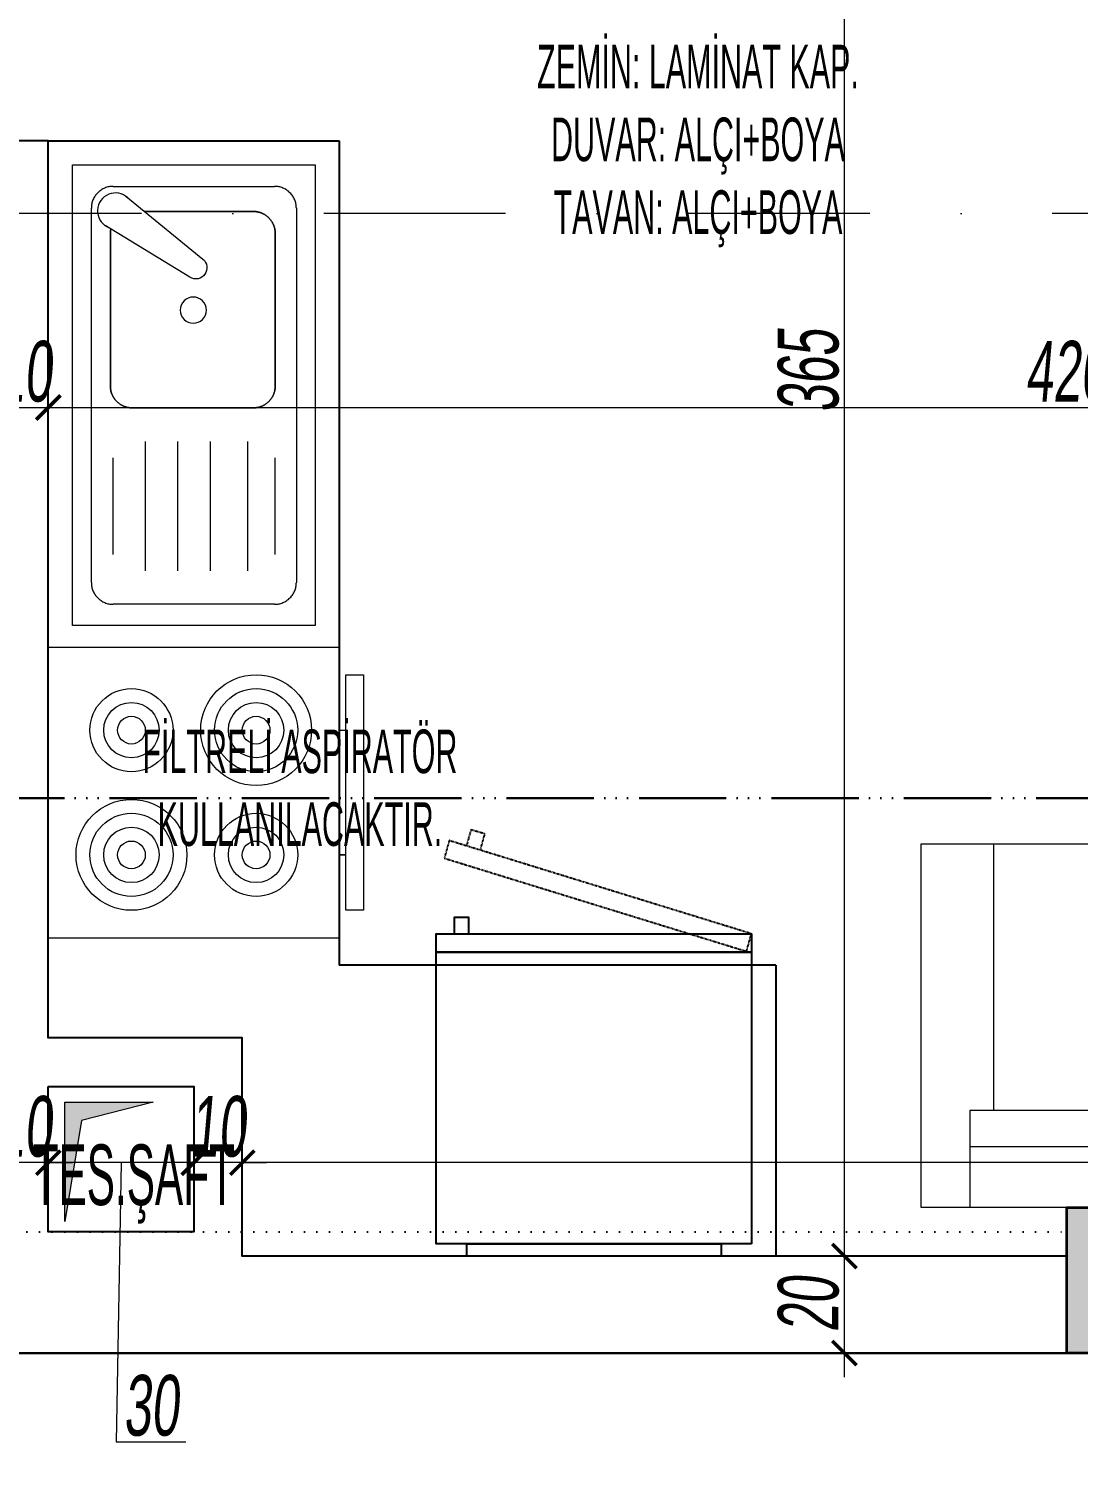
# Model space of a CAD drawing. Header units: millimetres. Extents: x -2145 to 33996, y -835 to 2363.
# Drawn here: x 15625.5 to 15841.9, y -164.5 to 132.7 of the extents above; entities that cross this region are included whole.
import ezdxf
from ezdxf.enums import TextEntityAlignment as Align

# ---------------------------------------------------------------- set-up
doc = ezdxf.new("R2010")
doc.units = ezdxf.units.MM
for name, pattern in [('ACAD_ISO06W100', [36, 24, -3, 0, -3, 0, -3, 0, -3]), ('DASHDOT', [1, 0.5, -0.25, 0, -0.25]), ('DASHED2', [0.375, 0.25, -0.125]), ('DOT', [0.25, 0, -0.25]), ('HIDDEN', [9.525, 6.35, -3.175])]:
    doc.linetypes.add(name, pattern=pattern)
doc.layers.add('ALAN', color=3, linetype='Continuous', lineweight=25, plot=False)
for name, color, linetype, lineweight in [('EMSAL HESAP', 1, 'Continuous', 30), ('MM-TEFRIS', 173, 'Continuous', 5), ('NET_AKS', 251, 'DASHDOT', 9), ('NET_DUVAR', 150, 'Continuous', 18), ('NET_IZDUSUM', 251, 'HIDDEN', 5), ('NET_KESİT_ÇİZİGİSİ', 1, 'Continuous', 30), ('NET_KOLON_TARAMA', 8, 'Continuous', 0), ('NET_TAŞIYICI', 1, 'Continuous', 35), ('NET_ÖLÇÜ DIŞ', 235, 'Continuous', 9), ('NET_ÖLÇÜ İÇ', 54, 'Continuous', 9), ('TEFRIS_TWA', 173, 'Continuous', 9)]:
    doc.layers.add(name, color=color, linetype=linetype, lineweight=lineweight)
doc.layers.add('NET_KİRİŞ', color=253, linetype='DOT')
doc.layers.add('NET_POZ', color=41, linetype='Continuous')
for name, color, linetype, true_color in [('NET_TEFRIS2', 7, 'Continuous', 0xb5b5b5), ('NET_TEFRIS2 @ 1', 7, 'Continuous', 0xb5b5b5), ('TEFRIS_YENI_TWA', 7, 'Continuous', 0xb5b5b5), ('TEFRIS_YENI_TWA @ 1', 7, 'Continuous', 0xb5b5b5)]:
    doc.layers.add(name, color=color, linetype=linetype, true_color=true_color)
doc.styles.add('ARıAL', font='arial.ttf', dxfattribs={"width": 0.7})
doc.styles.add('BODRUM', font='swisscl.ttf', dxfattribs={"width": 0.8, "oblique": 5})
doc.styles.get("Standard").update_dxf_attribs({"font": 'arial.ttf'})
doc.dimstyles.new('olcu-50', dxfattribs={"dimscale": 0, "dimtxt": 12.5, "dimasz": 5, "dimexe": 10, "dimexo": 10, "dimgap": 1, "dimtad": 1, "dimdec": 1, "dimzin": 12, "dimtxsty": 'BODRUM', "dimblk": 'ARCHTICK', "dimcen": 8, "dimdle": 5, "dimclrd": 256, "dimclre": 256, "dimclrt": 256, "dimadec": 0, "dimazin": 2, "dimtfac": 1, "dimtdec": 1, "dimtix": 1, "dimtmove": 0, "dimatfit": 3, "dimldrblk": 'ARCHTICK', "dimfxl": 15, "dimfxlon": 1, "dimlwd": -1, "dimlwe": -1, "dimarcsym": 0})

# ---------------------------------------------------------------- blocks, each defined once
blk = doc.blocks.new('A$C6CC27A50')
at = {"layer": 'NET_DUVAR', "true_color": 0x939598}
h = blk.add_hatch(color=252, dxfattribs=at)
h.dxf.hatch_style = 1
h.paths.add_polyline_path([(-24.76, 3), (-2.88, 3), (-2.88, 19.23), (-6.27, 6.11)])
at = {"layer": 'NET_DUVAR', "color": 251, "true_color": 0x636466}
for p, q in [((-2.88, 19.23), (-6.27, 6.11)), ((-2.88, 3), (-2.88, 19.23)), ((-6.27, 6.11), (-24.76, 3)), ((-24.76, 3), (-2.88, 3))]:
    blk.add_line(p, q, dxfattribs=at)
blk = doc.blocks.new('*U607')
at = {"layer": 'MM-TEFRIS'}
blk.add_lwpolyline([(0, 10), (160, 10), (160, 85), (0, 85)], close=True, dxfattribs=at)
at = {"layer": 'MM-TEFRIS', "lineweight": 9, "flags": 128}
blk.add_lwpolyline([(0, 10), (160, 10), (160, 85), (0, 85)], close=True, dxfattribs=at)
blk.add_lwpolyline([(0, 10), (160, 10), (160, 85), (0, 85)], close=True, dxfattribs=at)
for points in [[(10, 65), (10, 85)], [(150, 85), (150, 85), (150, 65), (150, 65)], [(150, 72.5), (10, 72.5)], [(150, 65), (10, 65)], [(15, 65), (15, 10)], [(80, 10), (80, 65)], [(145, 65), (145, 10)]]:
    blk.add_lwpolyline(points, dxfattribs=at)
blk = doc.blocks.new('A$Cec846f78')
at = {"layer": 'NET_TAŞIYICI'}
blk.add_lwpolyline([(-80, 0), (-80, 30), (0, 30), (0, 0)], close=True, dxfattribs=at)
blk = doc.blocks.new('A$Ca5374770')
at = {"layer": 'NET_KOLON_TARAMA'}
h = blk.add_hatch(dxfattribs=at)
h.set_pattern_fill('ANSI33', color=256)
h.paths.add_polyline_path([(1115, 0), (1115, 235), (1090, 235), (1090, 225), (1090, 0)])
h.paths.add_polyline_path([(890, 0), (890, 225), (890, 235), (865, 235), (865, 0)])
h.paths.add_polyline_path([(1580, 30), (1580, 0), (1660, 0), (1660, 30)])
h.paths.add_polyline_path([(1620, 455), (1620, 385), (1660, 385), (1660, 455)])
h.paths.add_polyline_path([(80, 950), (80, 980), (0, 980), (0, 950)])
h.paths.add_polyline_path([(1580, 980), (1580, 950), (1660, 950), (1660, 980)])
h.paths.add_polyline_path([(1035, 980), (1035, 950), (1115, 950), (1115, 980)])
h.paths.add_polyline_path([(625, 950), (625, 980), (545, 980), (545, 950)])
h.paths.add_polyline_path([(80, 0), (80, 30), (0, 30), (0, 0)])
h.paths.add_polyline_path([(1051, 425), (1051, 385), (1121, 385), (1121, 425)])
h.paths.add_polyline_path([(609, 385), (609, 425), (539, 425), (539, 385)])
h.paths.add_polyline_path([(585, 0), (585, 30), (505, 30), (505, 0)])
h.paths.add_polyline_path([(40, 385), (40, 455), (0, 455), (0, 385)])
at = {"layer": 'NET_TAŞIYICI', "xscale": -1}
blk.add_blockref('A$Cec846f78', (0, 0), dxfattribs=at)
blk = doc.blocks.new('56_ankastre_buzdolabı')
for points in [[(5, 0), (46.83, 0), (46.83, -2), (5, -2)], [(0, -2), (51.83, -2), (51.83, -50), (0, -50)], [(0, -50), (51.83, -50), (51.83, -53), (0, -53)]]:
    blk.add_lwpolyline(points, close=True)
at = {"color": 253, "linetype": 'DASHED2', "ltscale": 0.1}
blk.add_lwpolyline([(0, -53), (49.7, -68.32), (50.52, -65.43), (0.82, -50.11)], close=True, dxfattribs=at)
blk.add_lwpolyline([(48.83, -53), (48.83, -55.73), (46.55, -55.73), (46.55, -53)])
blk.add_lwpolyline([(46.81, -67.5), (46.07, -70.12), (43.87, -69.5), (44.61, -66.87)], dxfattribs=at)
blk = doc.blocks.new('*U40')
at = {"layer": 'TEFRIS_TWA'}
for p, q in [((-28.18, 12.86), (-29.57, 12.86)), ((-28.18, -12.86), (-29.57, -12.86))]:
    blk.add_line(p, q, dxfattribs=at)
for points in [[(-28.18, 12.86), (-28.18, 30), (31.82, 30), (31.82, -30), (-28.18, -30), (-28.18, -12.86), (-29.57, -12.86), (-29.57, -24.29), (-33.18, -24.29), (-33.18, 24.29), (-29.57, 24.29), (-29.57, 12.86)], [(31.82, -30), (-28.18, -30), (-28.18, 30), (31.82, 30)], [(-29.57, 24.29), (-29.57, -24.29), (-33.18, -24.29), (-33.18, 24.29)]]:
    blk.add_lwpolyline(points, close=True, dxfattribs=at)
for centre, radius in [((14.67, 12.86), 11.43), ((-11.04, 12.86), 8.57), ((14.67, 12.86), 8.57), ((-11.04, 12.86), 5.71), ((14.67, 12.86), 5.71), ((-11.04, 12.86), 2.86), ((14.67, 12.86), 2.86), ((-11.04, -12.86), 11.43), ((-11.04, -12.86), 8.57), ((14.67, -12.86), 8.57), ((-11.04, -12.86), 5.71), ((14.67, -12.86), 5.71), ((-11.04, -12.86), 2.86), ((14.67, -12.86), 2.86)]:
    blk.add_circle(centre, radius, dxfattribs=at)
blk = doc.blocks.new('*U536')
at = {"layer": 'TEFRIS_TWA'}
blk.add_lwpolyline([(0, 50), (95, 50), (95, 0), (0, 0)], close=True, dxfattribs=at)
blk.add_lwpolyline([(0, 50), (95, 50), (95, 0), (0, 0)], close=True, dxfattribs=at)
at = {"layer": 'TEFRIS_TWA', "linetype": 'Continuous', "lineweight": 5}
blk.add_lwpolyline([(88.55, 39.03), (75.58, 23.14, -0.934096), (71.83, 25.79), (82.52, 43.3)], format="xyb", dxfattribs=at)
at = {"layer": 'TEFRIS_TWA', "linetype": 'Continuous', "lineweight": 18}
for points in [[(8.9, 46.13, 0), (8.68, 46.12, 0), (8.46, 46.11, 0), (8.24, 46.08, 0), (8.02, 46.04, 0), (7.81, 46, 0), (7.59, 45.94, 0), (7.38, 45.87, 0), (7.18, 45.79, 0), (6.98, 45.7, 0), (6.78, 45.6, 0), (6.59, 45.49, 0), (6.4, 45.37, 0), (6.22, 45.24, 0), (6.05, 45.11, 0), (5.88, 44.96, 0), (5.72, 44.81, 0), (5.57, 44.65, 0), (5.42, 44.48, 0), (5.29, 44.31, 0), (5.16, 44.13, 0), (5.04, 43.94, 0), (4.93, 43.75, 0), (4.83, 43.55, 0), (4.74, 43.35, 0), (4.66, 43.15, 0), (4.59, 42.94, 0), (4.53, 42.72, 0), (4.49, 42.51, 0), (4.45, 42.29, 0), (4.42, 42.07, 0), (4.41, 41.85, 0), (4.4, 41.63, 0)], [(8.9, 46.13, 0), (57.53, 46.13, 0)], [(57.53, 46.13, 0), (86.08, 46.13, 0)], [(90.58, 41.63, 0), (90.57, 41.85, 0), (90.56, 42.07, 0), (90.53, 42.29, 0), (90.49, 42.51, 0), (90.45, 42.72, 0), (90.39, 42.94, 0), (90.32, 43.15, 0), (90.24, 43.35, 0), (90.15, 43.55, 0), (90.05, 43.75, 0), (89.94, 43.94, 0), (89.82, 44.13, 0), (89.69, 44.31, 0), (89.56, 44.48, 0), (89.41, 44.65, 0), (89.26, 44.81, 0), (89.1, 44.96, 0), (88.93, 45.11, 0), (88.76, 45.24, 0), (88.58, 45.37, 0), (88.39, 45.49, 0), (88.2, 45.6, 0), (88, 45.7, 0), (87.8, 45.79, 0), (87.6, 45.87, 0), (87.39, 45.94, 0), (87.17, 46, 0), (86.96, 46.04, 0), (86.74, 46.08, 0), (86.52, 46.11, 0), (86.3, 46.12, 0), (86.08, 46.13, 0)], [(4.4, 8.35, 0), (4.4, 41.63, 0)], [(34.6, 41.71, 0), (14.7, 41.71, 0)], [(90.58, 41.63, 0), (90.58, 8.35, 0)], [(38, 35.02, 0), (11.3, 35.02, 0)], [(38, 28.33, 0), (11.3, 28.33, 0)], [(67.76, 25.11, 0), (67.7, 25.63, 0), (67.55, 26.14, 0), (67.3, 26.61, 0), (66.97, 27.02, 0), (66.56, 27.35, 0), (66.09, 27.6, 0), (65.58, 27.76, 0), (65.06, 27.81, 0), (64.53, 27.76, 0), (64.02, 27.6, 0), (63.56, 27.35, 0), (63.15, 27.02, 0), (62.81, 26.61, 0), (62.56, 26.14, 0), (62.41, 25.63, 0), (62.36, 25.11, 0), (62.41, 24.58, 0), (62.56, 24.07, 0), (62.81, 23.61, 0), (63.15, 23.2, 0), (63.56, 22.86, 0), (64.02, 22.61, 0), (64.53, 22.46, 0), (65.06, 22.41, 0), (65.58, 22.46, 0), (66.09, 22.61, 0), (66.56, 22.86, 0), (66.97, 23.2, 0), (67.3, 23.61, 0), (67.55, 24.07, 0), (67.7, 24.58, 0), (67.76, 25.11, 0)], [(38, 21.65, 0), (11.3, 21.65, 0)], [(38, 13.96, 0), (11.3, 13.96, 0)], [(4.4, 8.35, 0), (4.41, 8.13, 0), (4.42, 7.91, 0), (4.45, 7.69, 0), (4.49, 7.47, 0), (4.53, 7.26, 0), (4.59, 7.04, 0), (4.66, 6.83, 0), (4.74, 6.63, 0), (4.83, 6.43, 0), (4.93, 6.23, 0), (5.04, 6.04, 0), (5.16, 5.85, 0), (5.29, 5.67, 0), (5.42, 5.5, 0), (5.57, 5.33, 0), (5.72, 5.17, 0), (5.88, 5.02, 0), (6.05, 4.87, 0), (6.22, 4.74, 0), (6.4, 4.61, 0), (6.59, 4.49, 0), (6.78, 4.38, 0), (6.98, 4.28, 0), (7.18, 4.19, 0), (7.38, 4.11, 0), (7.59, 4.04, 0), (7.81, 3.98, 0), (8.02, 3.94, 0), (8.24, 3.9, 0), (8.46, 3.87, 0), (8.68, 3.86, 0), (8.9, 3.85, 0)], [(34.6, 8.27, 0), (14.7, 8.27, 0)], [(86.08, 3.85, 0), (86.3, 3.86, 0), (86.52, 3.87, 0), (86.74, 3.9, 0), (86.96, 3.94, 0), (87.17, 3.98, 0), (87.39, 4.04, 0), (87.6, 4.11, 0), (87.8, 4.19, 0), (88, 4.28, 0), (88.2, 4.38, 0), (88.39, 4.49, 0), (88.58, 4.61, 0), (88.76, 4.74, 0), (88.93, 4.87, 0), (89.1, 5.02, 0), (89.26, 5.17, 0), (89.41, 5.33, 0), (89.56, 5.5, 0), (89.69, 5.67, 0), (89.82, 5.85, 0), (89.94, 6.04, 0), (90.05, 6.23, 0), (90.15, 6.43, 0), (90.24, 6.63, 0), (90.32, 6.83, 0), (90.39, 7.04, 0), (90.45, 7.26, 0), (90.49, 7.47, 0), (90.53, 7.69, 0), (90.56, 7.91, 0), (90.57, 8.13, 0), (90.58, 8.35, 0)], [(57.53, 3.85, 0), (8.9, 3.85, 0)], [(86.08, 3.85, 0), (57.53, 3.85, 0)]]:
    blk.add_polyline3d(points, dxfattribs=at)
at = {"layer": 'TEFRIS_TWA', "linetype": 'Continuous', "lineweight": 5}
blk.add_arc((85.53, 41.16), 3.69, 316.8791, 152.4919, dxfattribs=at)
at = {"layer": 'TEFRIS_TWA', "linetype": 'Continuous', "lineweight": 18}
for points in [[(47.18, 41.63, -15), (47.18, 41.63), (47.09, 41.57), (47.09, 41.57, -15)], [(47.28, 41.68, -15), (47.28, 41.68), (47.18, 41.63), (47.18, 41.63, -15)], [(47.38, 41.73, -15), (47.38, 41.73), (47.28, 41.68), (47.28, 41.68, -15)], [(47.48, 41.78, -15), (47.48, 41.78), (47.38, 41.73), (47.38, 41.73, -15)], [(47.58, 41.82, -15), (47.58, 41.82), (47.48, 41.78), (47.48, 41.78, -15)], [(47.68, 41.87, -15), (47.68, 41.87), (47.58, 41.82), (47.58, 41.82, -15)], [(47.78, 41.91, -15), (47.78, 41.91), (47.68, 41.87), (47.68, 41.87, -15)], [(47.88, 41.95, -15), (47.88, 41.95), (47.78, 41.91), (47.78, 41.91, -15)], [(47.99, 41.98, -15), (47.99, 41.98), (47.88, 41.95), (47.88, 41.95, -15)], [(48.09, 42.02, -15), (48.09, 42.02), (47.99, 41.98), (47.99, 41.98, -15)], [(48.2, 42.05, -15), (48.2, 42.05), (48.09, 42.02), (48.09, 42.02, -15)], [(48.31, 42.08, -15), (48.31, 42.08), (48.2, 42.05), (48.2, 42.05, -15)], [(48.41, 42.1, -15), (48.41, 42.1), (48.31, 42.08), (48.31, 42.08, -15)], [(48.52, 42.12, -15), (48.52, 42.12), (48.41, 42.1), (48.41, 42.1, -15)], [(48.63, 42.14, -15), (48.63, 42.14), (48.52, 42.12), (48.52, 42.12, -15)], [(48.74, 42.16, -15), (48.74, 42.16), (48.63, 42.14), (48.63, 42.14, -15)], [(48.85, 42.18, -15), (48.85, 42.18), (48.74, 42.16), (48.74, 42.16, -15)], [(48.96, 42.19, -15), (48.96, 42.19), (48.85, 42.18), (48.85, 42.18, -15)], [(49.07, 42.2, -15), (49.07, 42.2), (48.96, 42.19), (48.96, 42.19, -15)], [(49.18, 42.2, -15), (49.18, 42.2), (49.07, 42.2), (49.07, 42.2, -15)], [(49.29, 42.21, -15), (49.29, 42.21), (49.18, 42.2), (49.18, 42.2, -15)], [(49.4, 42.21, -15), (49.4, 42.21), (49.29, 42.21), (49.29, 42.21, -15)], [(49.4, 42.21), (80.9, 42.21), (80.9, 42.21, -15), (49.4, 42.21, -15)], [(81.01, 42.21, -15), (81.01, 42.21), (80.9, 42.21), (80.9, 42.21, -15)], [(81.12, 42.2, -15), (81.12, 42.2), (81.01, 42.21), (81.01, 42.21, -15)], [(81.23, 42.2, -15), (81.23, 42.2), (81.12, 42.2), (81.12, 42.2, -15)], [(81.34, 42.19, -15), (81.34, 42.19), (81.23, 42.2), (81.23, 42.2, -15)], [(81.45, 42.18, -15), (81.45, 42.18), (81.34, 42.19), (81.34, 42.19, -15)], [(81.56, 42.16, -15), (81.56, 42.16), (81.45, 42.18), (81.45, 42.18, -15)], [(81.67, 42.14, -15), (81.67, 42.14), (81.56, 42.16), (81.56, 42.16, -15)], [(81.78, 42.12, -15), (81.78, 42.12), (81.67, 42.14), (81.67, 42.14, -15)], [(81.8, 42.12, -15), (81.8, 42.12), (81.78, 42.12), (81.78, 42.12, -15)], [(45.01, 38.7, -15), (45.01, 38.7), (44.99, 38.59), (44.99, 38.59, -15)], [(45.04, 38.8, -15), (45.04, 38.8), (45.01, 38.7), (45.01, 38.7, -15)], [(45.06, 38.91, -15), (45.06, 38.91), (45.04, 38.8), (45.04, 38.8, -15)], [(45.09, 39.02, -15), (45.09, 39.02), (45.06, 38.91), (45.06, 38.91, -15)], [(45.13, 39.12, -15), (45.13, 39.12), (45.09, 39.02), (45.09, 39.02, -15)], [(45.16, 39.23, -15), (45.16, 39.23), (45.13, 39.12), (45.13, 39.12, -15)], [(45.2, 39.33, -15), (45.2, 39.33), (45.16, 39.23), (45.16, 39.23, -15)], [(45.24, 39.43, -15), (45.24, 39.43), (45.2, 39.33), (45.2, 39.33, -15)], [(45.29, 39.53, -15), (45.29, 39.53), (45.24, 39.43), (45.24, 39.43, -15)], [(45.33, 39.63, -15), (45.33, 39.63), (45.29, 39.53), (45.29, 39.53, -15)], [(45.38, 39.73, -15), (45.38, 39.73), (45.33, 39.63), (45.33, 39.63, -15)], [(45.43, 39.83, -15), (45.43, 39.83), (45.38, 39.73), (45.38, 39.73, -15)], [(45.48, 39.93, -15), (45.48, 39.93), (45.43, 39.83), (45.43, 39.83, -15)], [(45.54, 40.02, -15), (45.54, 40.02), (45.48, 39.93), (45.48, 39.93, -15)], [(45.6, 40.12, -15), (45.6, 40.12), (45.54, 40.02), (45.54, 40.02, -15)], [(45.66, 40.21, -15), (45.66, 40.21), (45.6, 40.12), (45.6, 40.12, -15)], [(45.72, 40.3, -15), (45.72, 40.3), (45.66, 40.21), (45.66, 40.21, -15)], [(45.79, 40.39, -15), (45.79, 40.39), (45.72, 40.3), (45.72, 40.3, -15)], [(45.85, 40.48, -15), (45.85, 40.48), (45.79, 40.39), (45.79, 40.39, -15)], [(45.92, 40.56, -15), (45.92, 40.56), (45.85, 40.48), (45.85, 40.48, -15)], [(45.99, 40.65, -15), (45.99, 40.65), (45.92, 40.56), (45.92, 40.56, -15)], [(46.07, 40.73, -15), (46.07, 40.73), (45.99, 40.65), (45.99, 40.65, -15)], [(46.14, 40.81, -15), (46.14, 40.81), (46.07, 40.73), (46.07, 40.73, -15)], [(46.22, 40.89, -15), (46.22, 40.89), (46.14, 40.81), (46.14, 40.81, -15)], [(46.3, 40.97, -15), (46.3, 40.97), (46.22, 40.89), (46.22, 40.89, -15)], [(46.38, 41.04, -15), (46.38, 41.04), (46.3, 40.97), (46.3, 40.97, -15)], [(46.46, 41.12, -15), (46.46, 41.12), (46.38, 41.04), (46.38, 41.04, -15)], [(46.55, 41.19, -15), (46.55, 41.19), (46.46, 41.12), (46.46, 41.12, -15)], [(46.63, 41.26, -15), (46.63, 41.26), (46.55, 41.19), (46.55, 41.19, -15)], [(46.72, 41.32, -15), (46.72, 41.32), (46.63, 41.26), (46.63, 41.26, -15)], [(46.81, 41.39, -15), (46.81, 41.39), (46.72, 41.32), (46.72, 41.32, -15)], [(46.9, 41.45, -15), (46.9, 41.45), (46.81, 41.39), (46.81, 41.39, -15)], [(46.99, 41.51, -15), (46.99, 41.51), (46.9, 41.45), (46.9, 41.45, -15)], [(47.09, 41.57, -15), (47.09, 41.57), (46.99, 41.51), (46.99, 41.51, -15)], [(44.91, 37.93, -15), (44.91, 37.93), (44.9, 37.82), (44.9, 37.82, -15)], [(44.9, 37.82, -15), (44.9, 37.82), (44.9, 37.71), (44.9, 37.71, -15)], [(44.9, 37.71), (44.9, 12.71), (44.9, 12.71, -15), (44.9, 37.71, -15)], [(44.92, 38.15, -15), (44.92, 38.15), (44.91, 38.04), (44.91, 38.04, -15)], [(44.91, 38.04, -15), (44.91, 38.04), (44.91, 37.93), (44.91, 37.93, -15)], [(44.93, 38.26, -15), (44.93, 38.26), (44.92, 38.15), (44.92, 38.15, -15)], [(44.95, 38.37, -15), (44.95, 38.37), (44.93, 38.26), (44.93, 38.26, -15)], [(44.97, 38.48, -15), (44.97, 38.48), (44.95, 38.37), (44.95, 38.37, -15)], [(44.99, 38.59, -15), (44.99, 38.59), (44.97, 38.48), (44.97, 38.48, -15)], [(85.4, 35.17), (85.4, 12.71), (85.4, 12.71, -15), (85.4, 35.17)], [(44.9, 12.71, -15), (44.9, 12.71), (44.9, 12.6), (44.9, 12.6, -15)], [(44.9, 12.6, -15), (44.9, 12.6), (44.91, 12.49), (44.91, 12.49, -15)], [(44.91, 12.49, -15), (44.91, 12.49), (44.91, 12.38), (44.91, 12.38, -15)], [(44.91, 12.38, -15), (44.91, 12.38), (44.92, 12.27), (44.92, 12.27, -15)], [(44.92, 12.27, -15), (44.92, 12.27), (44.93, 12.16), (44.93, 12.16, -15)], [(44.93, 12.16, -15), (44.93, 12.16), (44.95, 12.05), (44.95, 12.05, -15)], [(44.95, 12.05, -15), (44.95, 12.05), (44.97, 11.94), (44.97, 11.94, -15)], [(44.97, 11.94, -15), (44.97, 11.94), (44.99, 11.83), (44.99, 11.83, -15)], [(85.31, 11.83, -15), (85.31, 11.83), (85.33, 11.94), (85.33, 11.94, -15)], [(85.33, 11.94, -15), (85.33, 11.94), (85.35, 12.05), (85.35, 12.05, -15)], [(85.35, 12.05, -15), (85.35, 12.05), (85.37, 12.16), (85.37, 12.16, -15)], [(85.37, 12.16, -15), (85.37, 12.16), (85.38, 12.27), (85.38, 12.27, -15)], [(85.38, 12.27, -15), (85.38, 12.27), (85.39, 12.38), (85.39, 12.38, -15)], [(85.39, 12.49, -15), (85.39, 12.49), (85.4, 12.6), (85.4, 12.6, -15)], [(85.39, 12.38, -15), (85.39, 12.38), (85.39, 12.49), (85.39, 12.49, -15)], [(85.4, 12.6, -15), (85.4, 12.6), (85.4, 12.71), (85.4, 12.71, -15)], [(44.99, 11.83, -15), (44.99, 11.83), (45.01, 11.72), (45.01, 11.72, -15)], [(45.01, 11.72, -15), (45.01, 11.72), (45.04, 11.62), (45.04, 11.62, -15)], [(45.04, 11.62, -15), (45.04, 11.62), (45.06, 11.51), (45.06, 11.51, -15)], [(45.06, 11.51, -15), (45.06, 11.51), (45.09, 11.4), (45.09, 11.4, -15)], [(45.09, 11.4, -15), (45.09, 11.4), (45.13, 11.3), (45.13, 11.3, -15)], [(45.13, 11.3, -15), (45.13, 11.3), (45.16, 11.19), (45.16, 11.19, -15)], [(45.16, 11.19, -15), (45.16, 11.19), (45.2, 11.09), (45.2, 11.09, -15)], [(45.2, 11.09, -15), (45.2, 11.09), (45.24, 10.99), (45.24, 10.99, -15)], [(45.24, 10.99, -15), (45.24, 10.99), (45.29, 10.89), (45.29, 10.89, -15)], [(45.29, 10.89, -15), (45.29, 10.89), (45.33, 10.79), (45.33, 10.79, -15)], [(45.33, 10.79, -15), (45.33, 10.79), (45.38, 10.69), (45.38, 10.69, -15)], [(45.38, 10.69, -15), (45.38, 10.69), (45.43, 10.59), (45.43, 10.59, -15)], [(45.43, 10.59, -15), (45.43, 10.59), (45.48, 10.49), (45.48, 10.49, -15)], [(45.48, 10.49, -15), (45.48, 10.49), (45.54, 10.4), (45.54, 10.4, -15)], [(45.54, 10.4, -15), (45.54, 10.4), (45.6, 10.3), (45.6, 10.3, -15)], [(45.6, 10.3, -15), (45.6, 10.3), (45.66, 10.21), (45.66, 10.21, -15)], [(45.66, 10.21, -15), (45.66, 10.21), (45.72, 10.12), (45.72, 10.12, -15)], [(45.72, 10.12, -15), (45.72, 10.12), (45.79, 10.03), (45.79, 10.03, -15)], [(45.79, 10.03, -15), (45.79, 10.03), (45.85, 9.94), (45.85, 9.94, -15)], [(45.85, 9.94, -15), (45.85, 9.94), (45.92, 9.86), (45.92, 9.86, -15)], [(45.92, 9.86, -15), (45.92, 9.86), (45.99, 9.77), (45.99, 9.77, -15)], [(45.99, 9.77, -15), (45.99, 9.77), (46.07, 9.69), (46.07, 9.69, -15)], [(46.07, 9.69, -15), (46.07, 9.69), (46.14, 9.61), (46.14, 9.61, -15)], [(46.14, 9.61, -15), (46.14, 9.61), (46.22, 9.53), (46.22, 9.53, -15)], [(46.22, 9.53, -15), (46.22, 9.53), (46.3, 9.45), (46.3, 9.45, -15)], [(46.3, 9.45, -15), (46.3, 9.45), (46.38, 9.38), (46.38, 9.38, -15)], [(46.38, 9.38, -15), (46.38, 9.38), (46.46, 9.3), (46.46, 9.3, -15)], [(46.46, 9.3, -15), (46.46, 9.3), (46.55, 9.23), (46.55, 9.23, -15)], [(46.55, 9.23, -15), (46.55, 9.23), (46.63, 9.16), (46.63, 9.16, -15)], [(46.63, 9.16, -15), (46.63, 9.16), (46.72, 9.1), (46.72, 9.1, -15)], [(46.72, 9.1, -15), (46.72, 9.1), (46.81, 9.03), (46.81, 9.03, -15)], [(46.81, 9.03, -15), (46.81, 9.03), (46.9, 8.97), (46.9, 8.97, -15)], [(46.9, 8.97, -15), (46.9, 8.97), (46.99, 8.91), (46.99, 8.91, -15)], [(83.31, 8.91, -15), (83.31, 8.91), (83.4, 8.97), (83.4, 8.97, -15)], [(83.4, 8.97, -15), (83.4, 8.97), (83.49, 9.03), (83.49, 9.03, -15)], [(83.49, 9.03, -15), (83.49, 9.03), (83.58, 9.1), (83.58, 9.1, -15)], [(83.58, 9.1, -15), (83.58, 9.1), (83.67, 9.16), (83.67, 9.16, -15)], [(83.67, 9.16, -15), (83.67, 9.16), (83.76, 9.23), (83.76, 9.23, -15)], [(83.76, 9.23, -15), (83.76, 9.23), (83.84, 9.3), (83.84, 9.3, -15)], [(83.84, 9.3, -15), (83.84, 9.3), (83.92, 9.38), (83.92, 9.38, -15)], [(83.92, 9.38, -15), (83.92, 9.38), (84, 9.45), (84, 9.45, -15)], [(84, 9.45, -15), (84, 9.45), (84.08, 9.53), (84.08, 9.53, -15)], [(84.08, 9.53, -15), (84.08, 9.53), (84.16, 9.61), (84.16, 9.61, -15)], [(84.16, 9.61, -15), (84.16, 9.61), (84.23, 9.69), (84.23, 9.69, -15)], [(84.23, 9.69, -15), (84.23, 9.69), (84.31, 9.77), (84.31, 9.77, -15)], [(84.31, 9.77, -15), (84.31, 9.77), (84.38, 9.86), (84.38, 9.86, -15)], [(84.38, 9.86, -15), (84.38, 9.86), (84.45, 9.94), (84.45, 9.94, -15)], [(84.45, 9.94, -15), (84.45, 9.94), (84.51, 10.03), (84.51, 10.03, -15)], [(84.51, 10.03, -15), (84.51, 10.03), (84.58, 10.12), (84.58, 10.12, -15)], [(84.58, 10.12, -15), (84.58, 10.12), (84.64, 10.21), (84.64, 10.21, -15)], [(84.64, 10.21, -15), (84.64, 10.21), (84.7, 10.3), (84.7, 10.3, -15)], [(84.7, 10.3, -15), (84.7, 10.3), (84.76, 10.4), (84.76, 10.4, -15)], [(84.76, 10.4, -15), (84.76, 10.4), (84.82, 10.49), (84.82, 10.49, -15)], [(84.82, 10.49, -15), (84.82, 10.49), (84.87, 10.59), (84.87, 10.59, -15)], [(84.87, 10.59, -15), (84.87, 10.59), (84.92, 10.69), (84.92, 10.69, -15)], [(84.92, 10.69, -15), (84.92, 10.69), (84.97, 10.79), (84.97, 10.79, -15)], [(84.97, 10.79, -15), (84.97, 10.79), (85.01, 10.89), (85.01, 10.89, -15)], [(85.01, 10.89, -15), (85.01, 10.89), (85.06, 10.99), (85.06, 10.99, -15)], [(85.06, 10.99, -15), (85.06, 10.99), (85.1, 11.09), (85.1, 11.09, -15)], [(85.1, 11.09, -15), (85.1, 11.09), (85.14, 11.19), (85.14, 11.19, -15)], [(85.14, 11.19, -15), (85.14, 11.19), (85.17, 11.3), (85.17, 11.3, -15)], [(85.17, 11.3, -15), (85.17, 11.3), (85.21, 11.4), (85.21, 11.4, -15)], [(85.21, 11.4, -15), (85.21, 11.4), (85.24, 11.51), (85.24, 11.51, -15)], [(85.24, 11.51, -15), (85.24, 11.51), (85.27, 11.62), (85.27, 11.62, -15)], [(85.27, 11.62, -15), (85.27, 11.62), (85.29, 11.72), (85.29, 11.72, -15)], [(85.29, 11.72, -15), (85.29, 11.72), (85.31, 11.83), (85.31, 11.83, -15)], [(46.99, 8.91, -15), (46.99, 8.91), (47.09, 8.85), (47.09, 8.85, -15)], [(47.09, 8.85, -15), (47.09, 8.85), (47.18, 8.79), (47.18, 8.79, -15)], [(47.18, 8.79, -15), (47.18, 8.79), (47.28, 8.74), (47.28, 8.74, -15)], [(47.28, 8.74, -15), (47.28, 8.74), (47.38, 8.69), (47.38, 8.69, -15)], [(47.38, 8.69, -15), (47.38, 8.69), (47.48, 8.64), (47.48, 8.64, -15)], [(47.48, 8.64, -15), (47.48, 8.64), (47.58, 8.6), (47.58, 8.6, -15)], [(47.58, 8.6, -15), (47.58, 8.6), (47.68, 8.55), (47.68, 8.55, -15)], [(47.68, 8.55, -15), (47.68, 8.55), (47.78, 8.51), (47.78, 8.51, -15)], [(47.78, 8.51, -15), (47.78, 8.51), (47.88, 8.47), (47.88, 8.47, -15)], [(47.88, 8.47, -15), (47.88, 8.47), (47.99, 8.44), (47.99, 8.44, -15)], [(47.99, 8.44, -15), (47.99, 8.44), (48.09, 8.4), (48.09, 8.4, -15)], [(48.09, 8.4, -15), (48.09, 8.4), (48.2, 8.37), (48.2, 8.37, -15)], [(48.2, 8.37, -15), (48.2, 8.37), (48.31, 8.34), (48.31, 8.34, -15)], [(48.31, 8.34, -15), (48.31, 8.34), (48.41, 8.32), (48.41, 8.32, -15)], [(48.41, 8.32, -15), (48.41, 8.32), (48.52, 8.3), (48.52, 8.3, -15)], [(48.52, 8.3, -15), (48.52, 8.3), (48.63, 8.28), (48.63, 8.28, -15)], [(48.63, 8.28, -15), (48.63, 8.28), (48.74, 8.26), (48.74, 8.26, -15)], [(48.74, 8.26, -15), (48.74, 8.26), (48.85, 8.24), (48.85, 8.24, -15)], [(48.85, 8.24, -15), (48.85, 8.24), (48.96, 8.23), (48.96, 8.23, -15)], [(48.96, 8.23, -15), (48.96, 8.23), (49.07, 8.22), (49.07, 8.22, -15)], [(49.07, 8.22, -15), (49.07, 8.22), (49.18, 8.22), (49.18, 8.22, -15)], [(49.18, 8.22, -15), (49.18, 8.22), (49.29, 8.21), (49.29, 8.21, -15)], [(49.29, 8.21, -15), (49.29, 8.21), (49.4, 8.21), (49.4, 8.21, -15)], [(49.4, 8.21), (80.9, 8.21), (80.9, 8.21, -15), (49.4, 8.21, -15)], [(80.9, 8.21, -15), (80.9, 8.21), (81.01, 8.21), (81.01, 8.21, -15)], [(81.01, 8.21, -15), (81.01, 8.21), (81.12, 8.22), (81.12, 8.22, -15)], [(81.12, 8.22, -15), (81.12, 8.22), (81.23, 8.22), (81.23, 8.22, -15)], [(81.23, 8.22, -15), (81.23, 8.22), (81.34, 8.23), (81.34, 8.23, -15)], [(81.34, 8.23, -15), (81.34, 8.23), (81.45, 8.24), (81.45, 8.24, -15)], [(81.45, 8.24, -15), (81.45, 8.24), (81.56, 8.26), (81.56, 8.26, -15)], [(81.56, 8.26, -15), (81.56, 8.26), (81.67, 8.28), (81.67, 8.28, -15)], [(81.67, 8.28, -15), (81.67, 8.28), (81.78, 8.3), (81.78, 8.3, -15)], [(81.78, 8.3, -15), (81.78, 8.3), (81.89, 8.32), (81.89, 8.32, -15)], [(81.89, 8.32, -15), (81.89, 8.32), (81.99, 8.34), (81.99, 8.34, -15)], [(81.99, 8.34, -15), (81.99, 8.34), (82.1, 8.37), (82.1, 8.37, -15)], [(82.1, 8.37, -15), (82.1, 8.37), (82.21, 8.4), (82.21, 8.4, -15)], [(82.21, 8.4, -15), (82.21, 8.4), (82.31, 8.44), (82.31, 8.44, -15)], [(82.31, 8.44, -15), (82.31, 8.44), (82.42, 8.47), (82.42, 8.47, -15)], [(82.42, 8.47, -15), (82.42, 8.47), (82.52, 8.51), (82.52, 8.51, -15)], [(82.52, 8.51, -15), (82.52, 8.51), (82.62, 8.55), (82.62, 8.55, -15)], [(82.62, 8.55, -15), (82.62, 8.55), (82.72, 8.6), (82.72, 8.6, -15)], [(82.72, 8.6, -15), (82.72, 8.6), (82.82, 8.64), (82.82, 8.64, -15)], [(82.82, 8.64, -15), (82.82, 8.64), (82.92, 8.69), (82.92, 8.69, -15)], [(82.92, 8.69, -15), (82.92, 8.69), (83.02, 8.74), (83.02, 8.74, -15)], [(83.02, 8.74, -15), (83.02, 8.74), (83.12, 8.79), (83.12, 8.79, -15)], [(83.12, 8.79, -15), (83.12, 8.79), (83.21, 8.85), (83.21, 8.85, -15)], [(83.21, 8.85, -15), (83.21, 8.85), (83.31, 8.91), (83.31, 8.91, -15)]]:
    blk.add_3dface(points, dxfattribs=at)
blk = doc.blocks.new('A$C5ec6af74')
at = {"layer": 'NET_AKS', "ltscale": 75}
for p, q in [((1125, 235), (-1195, 235)), ((1125, 0), (-1195, 0))]:
    blk.add_line(p, q, dxfattribs=at)
blk = doc.blocks.new('_ArchTick')
at = {"color": 0, "linetype": 'ByBlock', "const_width": 0.15}
blk.add_lwpolyline([(-0.5, -0.5), (0.5, 0.5)], dxfattribs=at)
blk = doc.blocks.new('*D905')
at = {"layer": 'Defpoints', "color": 0, "transparency": 16777216}
for p in [(15793.66, -120.39), (15793.66, -120.39), (15793.66, -140.39)]:
    blk.add_point(p, dxfattribs=at)
at = {"layer": 'NET_ÖLÇÜ İÇ', "transparency": 16777216}
for p, q in [((15793.66, -145.39), (15793.66, -115.39)), ((15793.66, -120.39), (15783.66, -120.39)), ((15793.66, -140.39), (15783.66, -140.39))]:
    blk.add_line(p, q, dxfattribs=at)
at = {"layer": 'NET_ÖLÇÜ İÇ', "transparency": 16777216, "xscale": 5, "yscale": 5, "zscale": 5}
for p, rotation in [((15793.66, -120.39), 90), ((15793.66, -140.39), 270)]:
    blk.add_blockref('_ArchTick', p, dxfattribs=dict(at, rotation=rotation))
at = {"layer": 'NET_ÖLÇÜ İÇ', "transparency": 16777216, "insert": (15786.26, -130.39), "char_height": 12.5, "attachment_point": 5, "rotation": 90, "style": 'BODRUM'}
blk.add_mtext('20', dxfattribs=at)
blk = doc.blocks.new('*D906')
at = {"layer": 'Defpoints', "color": 0, "transparency": 16777216}
for p in [(15793.66, 244.61), (15793.66, 244.61), (15793.66, -120.39)]:
    blk.add_point(p, dxfattribs=at)
at = {"layer": 'NET_ÖLÇÜ İÇ', "transparency": 16777216}
for p, q in [((15793.66, -125.39), (15793.66, 249.61)), ((15793.66, 244.61), (15783.66, 244.61)), ((15793.66, -120.39), (15783.66, -120.39))]:
    blk.add_line(p, q, dxfattribs=at)
at = {"layer": 'NET_ÖLÇÜ İÇ', "transparency": 16777216, "xscale": 5, "yscale": 5, "zscale": 5}
for p, rotation in [((15793.66, 244.61), 90), ((15793.66, -120.39), 270)]:
    blk.add_blockref('_ArchTick', p, dxfattribs=dict(at, rotation=rotation))
at = {"layer": 'NET_ÖLÇÜ İÇ', "transparency": 16777216, "insert": (15786.25, 62.11), "char_height": 12.5, "attachment_point": 5, "rotation": 90, "style": 'BODRUM'}
blk.add_mtext('365', dxfattribs=at)
blk = doc.blocks.new('*D933')
at = {"layer": 'Defpoints', "color": 0, "transparency": 16777216}
for p in [(15619.48, 54.59), (15629.48, 54.59), (15629.48, 54.59)]:
    blk.add_point(p, dxfattribs=at)
at = {"layer": 'NET_ÖLÇÜ İÇ', "transparency": 16777216}
for p, q in [((15619.48, 54.59), (15619.48, 64.59)), ((15629.48, 54.59), (15629.48, 64.59)), ((15619.48, 54.59), (15614.48, 54.59)), ((15619.48, 54.59), (15629.48, 54.59)), ((15629.48, 54.59), (15634.48, 54.59))]:
    blk.add_line(p, q, dxfattribs=at)
at = {"layer": 'NET_ÖLÇÜ İÇ', "transparency": 16777216, "xscale": 5, "yscale": 5, "zscale": 5}
blk.add_blockref('_ArchTick', (15619.48, 54.59), dxfattribs=at)
at = {"layer": 'NET_ÖLÇÜ İÇ', "transparency": 16777216, "xscale": 5, "yscale": 5, "zscale": 5, "rotation": 180}
blk.add_blockref('_ArchTick', (15629.48, 54.59), dxfattribs=at)
at = {"layer": 'NET_ÖLÇÜ İÇ', "transparency": 16777216, "insert": (15624.48, 61.99), "char_height": 12.5, "attachment_point": 5, "style": 'BODRUM'}
blk.add_mtext('10', dxfattribs=at)
blk = doc.blocks.new('*D934')
at = {"layer": 'Defpoints', "color": 0, "transparency": 16777216}
for p in [(15629.48, 54.59), (16049.48, 54.59), (16049.48, -15.39)]:
    blk.add_point(p, dxfattribs=at)
at = {"layer": 'NET_ÖLÇÜ İÇ', "transparency": 16777216}
for p, q in [((15629.48, 54.59), (15629.48, 64.59)), ((16049.48, 39.59), (16049.48, 64.59)), ((15624.48, 54.59), (16054.48, 54.59))]:
    blk.add_line(p, q, dxfattribs=at)
at = {"layer": 'NET_ÖLÇÜ İÇ', "transparency": 16777216, "xscale": 5, "yscale": 5, "zscale": 5, "rotation": 180}
blk.add_blockref('_ArchTick', (15629.48, 54.59), dxfattribs=at)
at = {"layer": 'NET_ÖLÇÜ İÇ', "transparency": 16777216, "xscale": 5, "yscale": 5, "zscale": 5}
blk.add_blockref('_ArchTick', (16049.48, 54.59), dxfattribs=at)
at = {"layer": 'NET_ÖLÇÜ İÇ', "transparency": 16777216, "insert": (15839.48, 61.99), "char_height": 12.5, "attachment_point": 5, "style": 'BODRUM'}
blk.add_mtext('420', dxfattribs=at)
blk = doc.blocks.new('*D1183')
at = {"layer": 'Defpoints', "color": 0, "transparency": 16777216}
for p in [(14109.48, -140.39), (16069.48, -140.39), (16069.48, -239.89)]:
    blk.add_point(p, dxfattribs=at)
at = {"layer": 'NET_ÖLÇÜ DIŞ', "transparency": 16777216}
for p, q in [((14109.48, -224.89), (14109.48, -249.89)), ((16069.48, -224.89), (16069.48, -249.89)), ((14104.48, -239.89), (16074.48, -239.89))]:
    blk.add_line(p, q, dxfattribs=at)
at = {"layer": 'NET_ÖLÇÜ DIŞ', "transparency": 16777216, "xscale": 5, "yscale": 5, "zscale": 5, "rotation": 180}
blk.add_blockref('_ArchTick', (14109.48, -239.89), dxfattribs=at)
at = {"layer": 'NET_ÖLÇÜ DIŞ', "transparency": 16777216, "xscale": 5, "yscale": 5, "zscale": 5}
blk.add_blockref('_ArchTick', (16069.48, -239.89), dxfattribs=at)
at = {"layer": 'NET_ÖLÇÜ DIŞ', "transparency": 16777216, "insert": (15089.48, -232.48), "char_height": 12.5, "attachment_point": 5, "style": 'BODRUM'}
blk.add_mtext('1960', dxfattribs=at)
blk = doc.blocks.new('A$Cb9b20b1b')
at = {"layer": 'NET_KİRİŞ', "ltscale": 10}
for p, q in [((-385, -210), (-810, -210)), ((-385, -235), (-810, -235))]:
    blk.add_line(p, q, dxfattribs=at)
blk = doc.blocks.new('*U1585')
at = {"layer": 'NET_KESİT_ÇİZİGİSİ', "linetype": 'ACAD_ISO06W100'}
blk.add_lwpolyline([(2626.67, 0), (200, 0)], dxfattribs=at)
at = {"layer": 'NET_KESİT_ÇİZİGİSİ', "style": 'ARıAL', "width": 1.5}
for tag, p in [('KESİTSOL', (40, 66.83)), ('KESİTSAĞ', (2786.67, 66.83))]:
    blk.add_attdef(tag, text='', height=30, dxfattribs=at).set_placement(p, align=Align.MIDDLE_CENTER)
blk = doc.blocks.new('*D1815')
at = {"layer": 'Defpoints', "color": 0, "transparency": 16777216}
for p in [(15669.48, -101.12), (15669.48, -101.12), (16049.48, -101.12)]:
    blk.add_point(p, dxfattribs=at)
at = {"layer": 'NET_ÖLÇÜ İÇ', "transparency": 16777216}
for p, q in [((15669.48, -101.12), (15669.48, -91.12)), ((16049.48, -101.12), (16049.48, -91.12)), ((16054.48, -101.12), (15664.48, -101.12))]:
    blk.add_line(p, q, dxfattribs=at)
at = {"layer": 'NET_ÖLÇÜ İÇ', "transparency": 16777216, "xscale": 5, "yscale": 5, "zscale": 5, "rotation": 180}
blk.add_blockref('_ArchTick', (15669.48, -101.12), dxfattribs=at)
at = {"layer": 'NET_ÖLÇÜ İÇ', "transparency": 16777216, "xscale": 5, "yscale": 5, "zscale": 5}
blk.add_blockref('_ArchTick', (16049.48, -101.12), dxfattribs=at)
at = {"layer": 'NET_ÖLÇÜ İÇ', "transparency": 16777216, "insert": (15859.48, -93.71), "char_height": 12.5, "attachment_point": 5, "style": 'BODRUM'}
blk.add_mtext('380', dxfattribs=at)
blk = doc.blocks.new('*D1816')
at = {"layer": 'Defpoints', "color": 0, "transparency": 16777216}
for p in [(15659.48, -101.12), (15659.48, -101.12), (15669.48, -101.12)]:
    blk.add_point(p, dxfattribs=at)
at = {"layer": 'NET_ÖLÇÜ İÇ', "transparency": 16777216}
for p, q in [((15659.48, -101.12), (15659.48, -91.12)), ((15669.48, -101.12), (15669.48, -91.12)), ((15659.48, -101.12), (15654.48, -101.12)), ((15669.48, -101.12), (15659.48, -101.12)), ((15669.48, -101.12), (15674.48, -101.12))]:
    blk.add_line(p, q, dxfattribs=at)
at = {"layer": 'NET_ÖLÇÜ İÇ', "transparency": 16777216, "xscale": 5, "yscale": 5, "zscale": 5}
blk.add_blockref('_ArchTick', (15659.48, -101.12), dxfattribs=at)
at = {"layer": 'NET_ÖLÇÜ İÇ', "transparency": 16777216, "xscale": 5, "yscale": 5, "zscale": 5, "rotation": 180}
blk.add_blockref('_ArchTick', (15669.48, -101.12), dxfattribs=at)
at = {"layer": 'NET_ÖLÇÜ İÇ', "transparency": 16777216, "insert": (15664.48, -93.72), "char_height": 12.5, "attachment_point": 5, "style": 'BODRUM'}
blk.add_mtext('10', dxfattribs=at)
blk = doc.blocks.new('*D1817')
at = {"layer": 'Defpoints', "color": 0, "transparency": 16777216}
for p in [(15629.48, -101.12), (15629.48, -101.12), (15659.48, -101.12)]:
    blk.add_point(p, dxfattribs=at)
at = {"layer": 'NET_ÖLÇÜ İÇ', "transparency": 16777216}
for p, q in [((15629.48, -101.12), (15629.48, -91.12)), ((15659.48, -101.12), (15659.48, -91.12)), ((15664.48, -101.12), (15624.48, -101.12)), ((15644.48, -101.12), (15643.48, -158.66)), ((15643.48, -158.66), (15657.82, -158.66))]:
    blk.add_line(p, q, dxfattribs=at)
at = {"layer": 'NET_ÖLÇÜ İÇ', "transparency": 16777216, "xscale": 5, "yscale": 5, "zscale": 5, "rotation": 180}
blk.add_blockref('_ArchTick', (15629.48, -101.12), dxfattribs=at)
at = {"layer": 'NET_ÖLÇÜ İÇ', "transparency": 16777216, "xscale": 5, "yscale": 5, "zscale": 5}
blk.add_blockref('_ArchTick', (15659.48, -101.12), dxfattribs=at)
at = {"layer": 'NET_ÖLÇÜ İÇ', "transparency": 16777216, "insert": (15650.65, -151.25), "char_height": 12.5, "attachment_point": 5, "style": 'BODRUM'}
blk.add_mtext('30', dxfattribs=at)
blk = doc.blocks.new('*D1818')
at = {"layer": 'Defpoints', "color": 0, "transparency": 16777216}
for p in [(15619.48, -101.12), (15619.48, -101.12), (15629.48, -101.12)]:
    blk.add_point(p, dxfattribs=at)
at = {"layer": 'NET_ÖLÇÜ İÇ', "transparency": 16777216}
for p, q in [((15619.48, -101.12), (15619.48, -91.12)), ((15629.48, -101.12), (15629.48, -91.12)), ((15619.48, -101.12), (15614.48, -101.12)), ((15629.48, -101.12), (15619.48, -101.12)), ((15629.48, -101.12), (15634.48, -101.12))]:
    blk.add_line(p, q, dxfattribs=at)
at = {"layer": 'NET_ÖLÇÜ İÇ', "transparency": 16777216, "xscale": 5, "yscale": 5, "zscale": 5}
blk.add_blockref('_ArchTick', (15619.48, -101.12), dxfattribs=at)
at = {"layer": 'NET_ÖLÇÜ İÇ', "transparency": 16777216, "xscale": 5, "yscale": 5, "zscale": 5, "rotation": 180}
blk.add_blockref('_ArchTick', (15629.48, -101.12), dxfattribs=at)
at = {"layer": 'NET_ÖLÇÜ İÇ', "transparency": 16777216, "insert": (15624.48, -93.72), "char_height": 12.5, "attachment_point": 5, "style": 'BODRUM'}
blk.add_mtext('10', dxfattribs=at)

msp = doc.modelspace()

# ---------------------------------------------------------------- linework, layer by layer
at = {"layer": 'ALAN'}
for points in [[(16089.48, 839.61), (14089.48, 839.61), (14089.48, 244.61), (14109.48, 244.61), (14109.48, -140.39), (16069.48, -140.39), (16069.48, 244.61), (16089.48, 244.61)], [(15629.48, 109.61), (15519.48, 109.61), (15519.48, 244.61), (15879.48, 244.61), (15919.48, 244.61), (16049.48, 244.61), (16049.48, -120.39), (15919.48, -120.39), (15919.48, -110.39), (15839.48, -110.39), (15839.48, -120.39), (15669.48, -120.39), (15669.48, -75.39), (15629.48, -75.39)], [(15629.48, -85.39), (15659.48, -85.39), (15659.48, -115.39), (15629.48, -115.39)]]:
    msp.add_lwpolyline(points, close=True, dxfattribs=at)
at = {"layer": 'EMSAL HESAP'}
msp.add_lwpolyline([(16069.48, -140.39), (16069.48, 244.61), (16089.48, 244.61), (16089.48, 512.11), (15509.48, 512.11), (15509.48, 109.61), (15364.48, 109.61), (15364.48, -140.39)], close=True, dxfattribs=at)
at = {"layer": 'NET_DUVAR'}
for p, q in [((15609.48, 109.61), (15629.48, 109.61)), ((15629.48, 109.61), (15629.48, -75.39)), ((15669.48, -75.39), (15629.48, -75.39)), ((15669.48, -75.39), (15669.48, -120.39)), ((15629.48, -85.39), (15629.48, -115.39)), ((15659.48, -85.39), (15629.48, -85.39)), ((15659.48, -85.39), (15659.48, -115.39)), ((15659.48, -115.39), (15629.48, -115.39)), ((15839.48, -120.39), (15669.48, -120.39)), ((15839.48, -140.39), (15374.48, -140.39)), ((15839.48, -140.39), (15374.48, -140.39))]:
    msp.add_line(p, q, dxfattribs=at)
at = {"layer": 'NET_IZDUSUM', "ltscale": 2.5}
msp.add_lwpolyline([(15919.48, 839.61), (14259.48, 839.61), (14259.48, -140.39), (15919.48, -140.39)], close=True, dxfattribs=at)
at = {"layer": 'NET_TEFRIS2'}
for p, q in [((15629.48, 109.61), (15689.48, 109.61)), ((15689.48, 109.61), (15689.48, -60.39)), ((15779.48, -60.39), (15689.48, -60.39)), ((15779.48, -60.39), (15779.48, -120.39))]:
    msp.add_line(p, q, dxfattribs=at)

# ---------------------------------------------------------------- block references
at = {"layer": 'NET_AKS'}
msp.add_blockref('A$C5ec6af74', (15124.48, -140.39), dxfattribs=at)
at = {"layer": 'NET_DUVAR', "xscale": -1.125, "yscale": 1.125, "zscale": 1.125, "rotation": 270}
msp.add_blockref('A$C6CC27A50', (15629.48, -85.39), dxfattribs=at)
at = {"layer": 'NET_KESİT_ÇİZİGİSİ', "ltscale": 100, "xscale": -0.75, "yscale": 0.75, "zscale": 0.75}
msp.add_blockref('*U1585', (16165.19, -25.96), dxfattribs=at)
at = {"layer": 'NET_KİRİŞ', "xscale": -1}
msp.add_blockref('A$Cb9b20b1b', (15029.48, 94.61), dxfattribs=at)
at = {"layer": 'NET_TAŞIYICI', "xscale": -1}
msp.add_blockref('A$Ca5374770', (15919.48, -140.39), dxfattribs=at)
at = {"layer": 'NET_TEFRIS2', "rotation": 89.99994193166091}
msp.add_blockref('*U536', (15684.48, 9.61), dxfattribs=at)
at = {"layer": 'NET_TEFRIS2 @ 1', "rotation": 180}
msp.add_blockref('*U40', (15661.29, -24.8), dxfattribs=at)
at = {"layer": 'TEFRIS_YENI_TWA', "xscale": 1.254015786810262, "yscale": 1.254015786810262, "zscale": 1.254015786810262, "rotation": 179.9995089644134}
msp.add_blockref('56_ankastre_buzdolabı', (15774.48, -120.39), dxfattribs=at)
at = {"layer": 'TEFRIS_YENI_TWA @ 1', "xscale": -1, "rotation": 180}
msp.add_blockref('*U607', (15809.48, -25.39), dxfattribs=at)

# ---------------------------------------------------------------- texts
at = {"layer": 'NET_POZ', "width": 0.5}
msp.add_text('TES.ŞAFT', height=12.5, dxfattribs=at).set_placement((15626.24, -109.88))
at = {"layer": 'NET_POZ', "char_height": 9, "width": 105.1157, "attachment_point": 8}
for s, insert in [('{\\W0.5;ZEMİN: LAMİNAT KAP.\\PDUVAR: ALÇI+BOYA\\PTAVAN: ALÇI+BOYA}', (15763.45, 87.61)), ('{\\W0.5;FİLTRELİ ASPİRATÖR KULLANILACAKTIR.}', (15681.36, -35.94))]:
    msp.add_mtext(s, dxfattribs=dict(at, insert=insert))

# ---------------------------------------------------------------- dimensions: what is measured, and where the dimension line sits
at = {"layer": 'NET_ÖLÇÜ DIŞ'}
dim = msp.add_aligned_dim(p1=(14109.48, -140.39), p2=(16069.48, -140.39), distance=-99.5, dimstyle='olcu-50', override={"dimscale": 1}, dxfattribs=at)
dim.commit()
dim.dimension.update_dxf_attribs({"geometry": '*D1183', "text_midpoint": (15089.48, -232.48)})
at = {"layer": 'NET_ÖLÇÜ İÇ'}
for base, p1, p2, angle, picture, middle in [((15793.66, 244.61), (15793.66, -120.39), (15793.66, 244.61), 270, '*D906', (15786.25, 62.11)), ((15629.48, 54.59), (15619.48, 54.59), (15629.48, 54.59), 180, '*D933', (15624.48, 61.99)), ((16049.48, 54.59), (15629.48, 54.59), (16049.48, -15.39), 180, '*D934', (15839.48, 61.99))]:
    dim = msp.add_linear_dim(base=base, p1=p1, p2=p2, angle=angle, dimstyle='olcu-50', override={"dimscale": 1, "dimtmove": 1}, dxfattribs=at)
    dim.commit()
    dim.dimension.update_dxf_attribs({"geometry": picture, "text_midpoint": middle})
for base, p1, p2, picture, middle in [((15619.48, -101.12), (15629.48, -101.12), (15619.48, -101.12), '*D1818', (15624.48, -93.72)), ((15659.48, -101.12), (15669.48, -101.12), (15659.48, -101.12), '*D1816', (15664.48, -93.72)), ((15669.48, -101.12), (16049.48, -101.12), (15669.48, -101.12), '*D1815', (15859.48, -93.71))]:
    dim = msp.add_linear_dim(base=base, p1=p1, p2=p2, dimstyle='olcu-50', override={"dimscale": 1, "dimtmove": 1}, dxfattribs=at)
    dim.commit()
    dim.dimension.update_dxf_attribs({"geometry": picture, "text_midpoint": middle})
dim = msp.add_linear_dim(base=(15629.48, -101.12), p1=(15659.48, -101.12), p2=(15629.48, -101.12), dimstyle='olcu-50', override={"dimscale": 1, "dimtmove": 1}, dxfattribs=at)
dim.commit()
dim.dimension.update_dxf_attribs({"geometry": '*D1817', "text_midpoint": (15644.48, -158.66), "dimtype": 160})
dim = msp.add_aligned_dim(p1=(15793.66, -140.39), p2=(15793.66, -120.39), distance=0, dimstyle='olcu-50', override={"dimscale": 1}, dxfattribs=at)
dim.commit()
dim.dimension.update_dxf_attribs({"geometry": '*D905', "text_midpoint": (15786.26, -130.39)})

doc.saveas('drawing.dxf')
